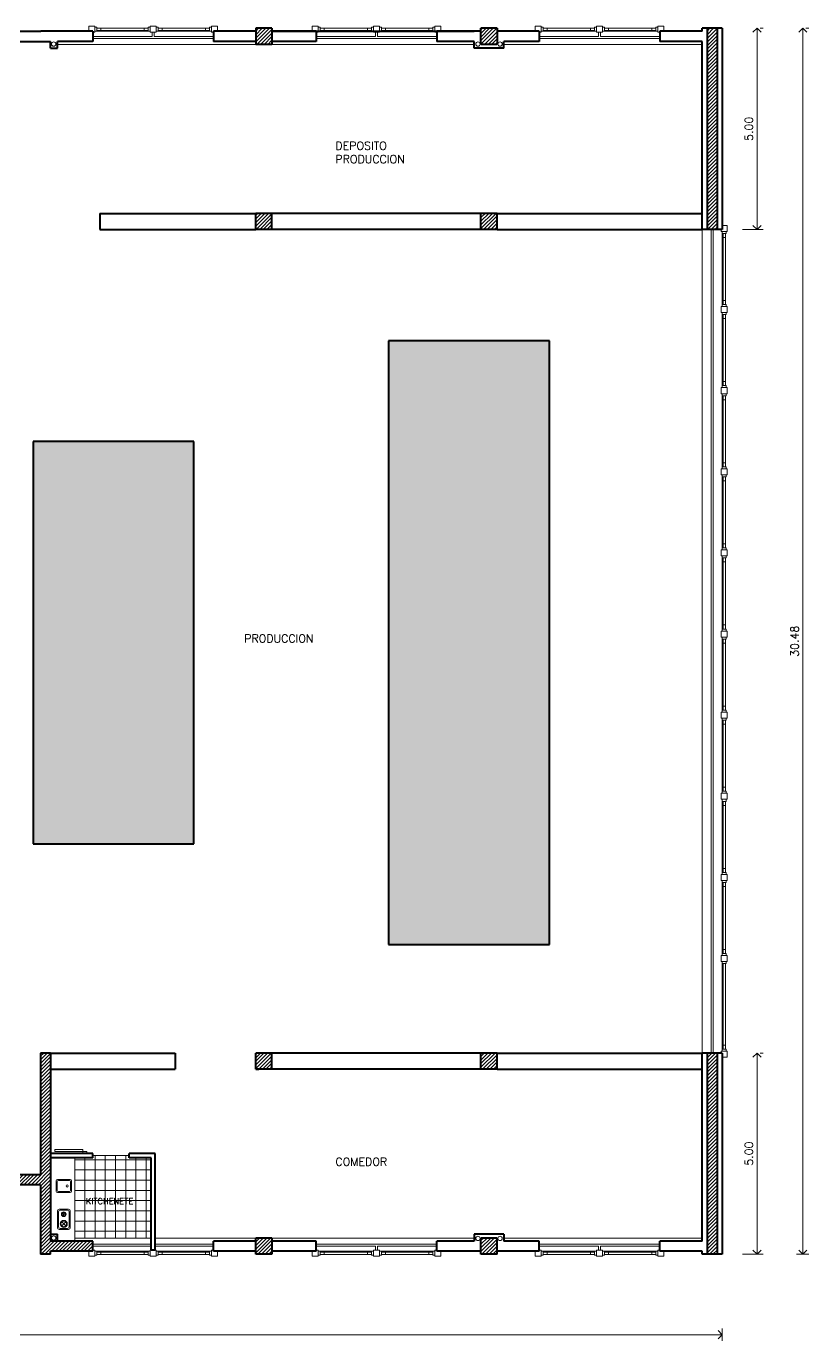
# Model space of a CAD drawing. Extents: x 1018 to 1366, y -109 to 186.
# Drawn here: x 1092.68 to 1112.13, y 152.94 to 185.62 of the extents above; entities that cross this region are included whole.
import ezdxf

# ---------------------------------------------------------------- set-up
doc = ezdxf.new("R2010")
doc.units = 0
doc.header["$LTSCALE"] = 0.5
doc.layers.get('0').update_dxf_attribs({"linetype": 'CONTINUOUS'})
doc.layers.get('Defpoints').update_dxf_attribs({"linetype": 'CONTINUOUS'})
for name, color, linetype, lineweight in [('Acotaciones', 9, 'CONTINUOUS', 9), ('Carpintería', 55, 'CONTINUOUS', 20), ('Detalles 01', 8, 'CONTINUOUS', 9), ('Equipamiento fijo', 31, 'CONTINUOUS', 13), ('Equipamiento movil', 33, 'CONTINUOUS', 9), ('Muros corte', 7, 'CONTINUOUS', 40), ('Punta 015', 64, 'CONTINUOUS', 13), ('Punta 02', 11, 'CONTINUOUS', 20), ('Tratamiento pisos', 251, 'CONTINUOUS', 9), ('Vidrios', 147, 'CONTINUOUS', 13)]:
    doc.layers.add(name, color=color, linetype=linetype, lineweight=lineweight)
doc.styles.add('Texto 1.5 mm', font='simplex.shx', dxfattribs={"height": 0.15})
doc.styles.add('Texto 2 mm', font='simplex.shx', dxfattribs={"height": 0.2})
doc.dimstyles.new('Segunda línea', dxfattribs={"dimscale": 0, "dimtxt": 0.2, "dimasz": 0.2, "dimexe": 0.15, "dimexo": 0.5, "dimgap": 0.1, "dimtad": 1, "dimzin": 4, "dimdsep": 46, "dimtxsty": 'Texto 2 mm', "dimblk": 'OPEN90', "dimcen": 2.5, "dimclrd": 256, "dimclre": 256, "dimclrt": 256, "dimadec": 0, "dimazin": 0, "dimtfac": 1, "dimtmove": 2, "dimatfit": 3, "dimldrblk": 'OPEN90', "dimfxl": 1, "dimtolj": 1, "dimtzin": 0, "dimlwd": -1, "dimlwe": -1, "dimarcsym": 0})
pattern_1 = [(45, (-16.86487, 42.88686), (-0.0449012806, 0.0449012806), [])]
pattern_2 = [(45, (-16.86487, 57.36186), (-0.0449012806, 0.0449012806), [])]

# ---------------------------------------------------------------- blocks, each defined once
blk = doc.blocks.new('_Open90')
at = {"color": 0, "linetype": 'ByBlock', "lineweight": -2}
for p, q in [((0, 0), (-1, 0)), ((-0.5, 0.5), (0, 0)), ((0, 0), (-0.5, -0.5))]:
    blk.add_line(p, q, dxfattribs=at)
blk = doc.blocks.new('*D274')
at = {"layer": 'Acotaciones', "transparency": 16777216}
for p, q in [((1073.981, 153.242), (1073.981, 152.942)), ((1074.181, 153.092), (1109.781, 153.092)), ((1109.981, 153.242), (1109.981, 152.942))]:
    blk.add_line(p, q, dxfattribs=at)
at = {"layer": 'Defpoints', "color": 0, "transparency": 16777216}
for p in [(1073.981, 153.742), (1109.981, 153.742), (1109.981, 153.092)]:
    blk.add_point(p, dxfattribs=at)
at = {"layer": 'Acotaciones', "transparency": 16777216, "xscale": 0.2, "yscale": 0.2, "zscale": 0.2, "rotation": 180}
blk.add_blockref('_Open90', (1073.981, 153.092), dxfattribs=at)
at = {"layer": 'Acotaciones', "transparency": 16777216, "xscale": 0.2, "yscale": 0.2, "zscale": 0.2}
blk.add_blockref('_Open90', (1109.981, 153.092), dxfattribs=at)
at = {"layer": 'Acotaciones', "transparency": 16777216, "insert": (1091.981, 153.292), "char_height": 0.2, "attachment_point": 5, "style": 'Texto 2 mm'}
blk.add_mtext('\\A1;36.00', dxfattribs=at)
blk = doc.blocks.new('*D275')
at = {"layer": 'Acotaciones', "transparency": 16777216}
for p, q in [((1111.981, 155.292), (1111.981, 185.367)), ((1112.059, 185.567), (1112.131, 185.567)), ((1111.831, 155.092), (1112.131, 155.092))]:
    blk.add_line(p, q, dxfattribs=at)
at = {"layer": 'Defpoints', "color": 0, "transparency": 16777216}
for p in [(1111.559, 185.567), (1111.981, 185.567), (1111.331, 155.092)]:
    blk.add_point(p, dxfattribs=at)
at = {"layer": 'Acotaciones', "transparency": 16777216, "xscale": 0.2, "yscale": 0.2, "zscale": 0.2}
for p, rotation in [((1111.981, 185.567), 90), ((1111.981, 155.092), 270)]:
    blk.add_blockref('_Open90', p, dxfattribs=dict(at, rotation=rotation))
at = {"layer": 'Acotaciones', "transparency": 16777216, "insert": (1111.781, 170.329), "char_height": 0.2, "attachment_point": 5, "rotation": 90, "style": 'Texto 2 mm'}
blk.add_mtext('\\A1;30.48', dxfattribs=at)
blk = doc.blocks.new('*D276')
at = {"layer": 'Acotaciones', "transparency": 16777216}
for p, q in [((1110.845, 180.767), (1110.845, 185.367)), ((1110.923, 185.567), (1110.995, 185.567)), ((1110.481, 180.567), (1110.995, 180.567))]:
    blk.add_line(p, q, dxfattribs=at)
at = {"layer": 'Defpoints', "color": 0, "transparency": 16777216}
for p in [(1110.423, 185.567), (1110.845, 185.567), (1109.981, 180.567)]:
    blk.add_point(p, dxfattribs=at)
at = {"layer": 'Acotaciones', "transparency": 16777216, "xscale": 0.2, "yscale": 0.2, "zscale": 0.2}
for p, rotation in [((1110.845, 185.567), 90), ((1110.845, 180.567), 270)]:
    blk.add_blockref('_Open90', p, dxfattribs=dict(at, rotation=rotation))
at = {"layer": 'Acotaciones', "transparency": 16777216, "insert": (1110.645, 183.067), "char_height": 0.2, "attachment_point": 5, "rotation": 90, "style": 'Texto 2 mm'}
blk.add_mtext('\\A1;5.00', dxfattribs=at)
blk = doc.blocks.new('*D277')
at = {"layer": 'Acotaciones', "transparency": 16777216}
for p, q in [((1110.845, 155.292), (1110.845, 159.892)), ((1110.923, 160.092), (1110.995, 160.092)), ((1110.481, 155.092), (1110.995, 155.092))]:
    blk.add_line(p, q, dxfattribs=at)
at = {"layer": 'Defpoints', "color": 0, "transparency": 16777216}
for p in [(1110.423, 160.092), (1110.845, 160.092), (1109.981, 155.092)]:
    blk.add_point(p, dxfattribs=at)
at = {"layer": 'Acotaciones', "transparency": 16777216, "xscale": 0.2, "yscale": 0.2, "zscale": 0.2}
for p, rotation in [((1110.845, 160.092), 90), ((1110.845, 155.092), 270)]:
    blk.add_blockref('_Open90', p, dxfattribs=dict(at, rotation=rotation))
at = {"layer": 'Acotaciones', "transparency": 16777216, "insert": (1110.645, 157.592), "char_height": 0.2, "attachment_point": 5, "rotation": 90, "style": 'Texto 2 mm'}
blk.add_mtext('\\A1;5.00', dxfattribs=at)

msp = doc.modelspace()

# ---------------------------------------------------------------- hatches: boundary and pattern name
at = {"layer": 'Detalles 01'}
h = msp.add_hatch(dxfattribs=at)
h.set_pattern_fill('ANSI31', color=256, scale=0.02, style=0)
h.set_pattern_definition(pattern_2)
h.paths.add_polyline_path([(1098.381, 185.167), (1098.781, 185.167), (1098.781, 185.567), (1098.381, 185.567)])
h = msp.add_hatch(dxfattribs=at)
h.set_pattern_fill('ANSI31', color=256, scale=0.02, style=0)
h.set_pattern_definition(pattern_2)
h.paths.add_polyline_path([(1104.381, 185.567), (1103.981, 185.567), (1103.981, 185.167), (1104.381, 185.167)])
h = msp.add_hatch(dxfattribs=at)
h.set_pattern_fill('ANSI31', color=256, scale=0.02, style=0)
h.set_pattern_definition(pattern_2)
h.paths.add_polyline_path([(1109.611, 180.567), (1109.851, 180.567), (1109.851, 185.567), (1109.611, 185.567)])
h = msp.add_hatch(dxfattribs=at)
h.set_pattern_fill('ANSI31', color=256, scale=0.02, style=0)
h.set_pattern_definition(pattern_2)
h.paths.add_polyline_path([(1098.781, 180.567), (1098.781, 180.967), (1098.381, 180.967), (1098.381, 180.567)])
h = msp.add_hatch(dxfattribs=at)
h.set_pattern_fill('ANSI31', color=256, scale=0.02, style=0)
h.set_pattern_definition(pattern_2)
h.paths.add_polyline_path([(1103.981, 180.567), (1104.381, 180.567), (1104.381, 180.967), (1103.981, 180.967)])
h = msp.add_hatch(dxfattribs=at)
h.set_pattern_fill('ANSI31,_O', color=256, scale=0.02)
h.set_pattern_definition(pattern_1)
h.paths.add_polyline_path([(1092.164, 157.067), (1092.164, 156.817), (1093.031, 156.817), (1093.031, 155.092), (1093.281, 155.092), (1093.281, 155.167), (1094.331, 155.167), (1094.331, 155.417), (1093.281, 155.417), (1093.281, 160.092), (1093.031, 160.092), (1093.031, 157.067)])
h = msp.add_hatch(dxfattribs=at)
h.set_pattern_fill('ANSI31', color=256, scale=0.02, style=0)
h.set_pattern_definition(pattern_1)
h.paths.add_polyline_path([(1098.381, 160.092), (1098.381, 159.692), (1098.781, 159.692), (1098.781, 160.092)])
h = msp.add_hatch(dxfattribs=at)
h.set_pattern_fill('ANSI31', color=256, scale=0.02, style=0)
h.set_pattern_definition(pattern_1)
h.paths.add_polyline_path([(1103.981, 160.092), (1103.981, 159.692), (1104.381, 159.692), (1104.381, 160.092)])
h = msp.add_hatch(dxfattribs=at)
h.set_pattern_fill('ANSI31', color=256, scale=0.02, style=0)
h.set_pattern_definition(pattern_1)
h.paths.add_polyline_path([(1109.851, 160.092), (1109.611, 160.092), (1109.611, 155.092), (1109.851, 155.092)])
h = msp.add_hatch(dxfattribs=at)
h.set_pattern_fill('ANSI31', color=256, scale=0.02, style=0)
h.set_pattern_definition(pattern_1)
h.paths.add_polyline_path([(1098.781, 155.092), (1098.781, 155.492), (1098.381, 155.492), (1098.381, 155.092)])
h = msp.add_hatch(dxfattribs=at)
h.set_pattern_fill('ANSI31', color=256, scale=0.02, style=0)
h.set_pattern_definition(pattern_1)
h.paths.add_polyline_path([(1103.981, 155.092), (1104.381, 155.092), (1104.381, 155.492), (1103.981, 155.492)])
at = {"layer": 'Tratamiento pisos'}
h = msp.add_hatch(dxfattribs=at)
h.set_pattern_fill('NET,_I', color=256, scale=0.08, angle=-90, style=2)
h.set_pattern_definition([(270, (-16.86487, 42.88686), (0.254, -4e-17), []), (0, (-16.86487, 42.88686), (6e-17, 0.254), [])])
h.paths.add_polyline_path([(1094.331, 157.542), (1094.331, 157.492), (1093.881, 157.492), (1093.881, 155.492), (1095.756, 155.492), (1095.781, 155.492), (1095.781, 157.492), (1095.231, 157.492), (1095.231, 157.542)])
at = {"layer": 'Vidrios'}
h = msp.add_hatch(color=252, dxfattribs=at)
h.dxf.hatch_style = 1
h.paths.add_polyline_path([(1101.684, 162.795), (1105.684, 162.795), (1105.684, 177.795), (1101.684, 177.795)])
h.paths.add_polyline_path([(1096.845, 175.295), (1092.845, 175.295), (1092.845, 165.295), (1096.845, 165.295)])

# ---------------------------------------------------------------- linework, layer by layer
at = {"layer": 'Carpintería'}
for p, q in [((1094.381, 185.617), (1094.231, 185.617)), ((1094.231, 185.617), (1094.231, 185.492)), ((1094.381, 185.617), (1094.381, 185.467)), ((1095.906, 185.617), (1095.756, 185.617)), ((1095.756, 185.617), (1095.756, 185.467)), ((1095.906, 185.617), (1095.906, 185.467)), ((1097.281, 185.617), (1097.281, 185.467)), ((1097.281, 185.617), (1097.431, 185.617)), ((1097.431, 185.617), (1097.431, 185.492)), ((1099.931, 185.617), (1099.781, 185.617)), ((1099.781, 185.617), (1099.781, 185.492)), ((1099.931, 185.617), (1099.931, 185.467)), ((1101.456, 185.617), (1101.306, 185.617)), ((1101.306, 185.617), (1101.306, 185.467)), ((1101.456, 185.617), (1101.456, 185.467)), ((1102.831, 185.617), (1102.831, 185.467)), ((1102.831, 185.617), (1102.981, 185.617)), ((1102.981, 185.617), (1102.981, 185.492)), ((1105.481, 185.617), (1105.331, 185.617)), ((1105.331, 185.617), (1105.331, 185.492)), ((1105.481, 185.617), (1105.481, 185.467)), ((1107.006, 185.617), (1106.856, 185.617)), ((1106.856, 185.617), (1106.856, 185.467)), ((1107.006, 185.617), (1107.006, 185.467)), ((1108.381, 185.617), (1108.381, 185.467)), ((1108.381, 185.617), (1108.531, 185.617)), ((1108.531, 185.617), (1108.531, 185.492)), ((1094.381, 185.467), (1094.331, 185.467)), ((1094.381, 185.592), (1094.431, 185.592)), ((1094.431, 185.492), (1094.381, 185.492)), ((1094.431, 185.592), (1094.431, 185.492)), ((1094.431, 185.572), (1095.706, 185.572)), ((1094.431, 185.512), (1095.706, 185.512)), ((1094.531, 185.572), (1094.531, 185.512)), ((1095.606, 185.572), (1095.606, 185.512)), ((1095.756, 185.592), (1095.706, 185.592)), ((1095.706, 185.492), (1095.706, 185.592)), ((1095.706, 185.492), (1095.756, 185.492)), ((1095.906, 185.467), (1095.756, 185.467)), ((1095.906, 185.592), (1095.956, 185.592)), ((1095.956, 185.492), (1095.906, 185.492)), ((1095.956, 185.592), (1095.956, 185.492)), ((1095.956, 185.572), (1097.231, 185.572)), ((1095.956, 185.512), (1097.231, 185.512)), ((1096.056, 185.572), (1096.056, 185.512)), ((1097.131, 185.572), (1097.131, 185.512)), ((1097.231, 185.592), (1097.231, 185.492)), ((1097.281, 185.592), (1097.231, 185.592)), ((1097.231, 185.492), (1097.281, 185.492)), ((1097.281, 185.467), (1097.331, 185.467)), ((1099.931, 185.467), (1099.881, 185.467)), ((1099.931, 185.592), (1099.981, 185.592)), ((1099.981, 185.492), (1099.931, 185.492)), ((1099.981, 185.592), (1099.981, 185.492)), ((1099.981, 185.572), (1101.256, 185.572)), ((1099.981, 185.512), (1101.256, 185.512)), ((1100.081, 185.572), (1100.081, 185.512)), ((1101.156, 185.572), (1101.156, 185.512)), ((1101.306, 185.592), (1101.256, 185.592)), ((1101.256, 185.492), (1101.256, 185.592)), ((1101.256, 185.492), (1101.306, 185.492)), ((1101.456, 185.467), (1101.306, 185.467)), ((1101.456, 185.592), (1101.506, 185.592)), ((1101.506, 185.492), (1101.456, 185.492)), ((1101.506, 185.592), (1101.506, 185.492)), ((1101.506, 185.572), (1102.781, 185.572)), ((1101.506, 185.512), (1102.781, 185.512)), ((1101.606, 185.572), (1101.606, 185.512)), ((1102.681, 185.572), (1102.681, 185.512)), ((1102.781, 185.592), (1102.781, 185.492)), ((1102.831, 185.592), (1102.781, 185.592)), ((1102.781, 185.492), (1102.831, 185.492)), ((1102.831, 185.467), (1102.881, 185.467)), ((1105.481, 185.467), (1105.431, 185.467)), ((1105.481, 185.592), (1105.531, 185.592)), ((1105.531, 185.492), (1105.481, 185.492)), ((1105.531, 185.592), (1105.531, 185.492)), ((1105.531, 185.572), (1106.806, 185.572)), ((1105.531, 185.512), (1106.806, 185.512)), ((1105.631, 185.572), (1105.631, 185.512)), ((1106.706, 185.572), (1106.706, 185.512)), ((1106.856, 185.592), (1106.806, 185.592)), ((1106.806, 185.492), (1106.806, 185.592)), ((1106.806, 185.492), (1106.856, 185.492)), ((1107.006, 185.467), (1106.856, 185.467)), ((1107.006, 185.592), (1107.056, 185.592)), ((1107.056, 185.492), (1107.006, 185.492)), ((1107.056, 185.592), (1107.056, 185.492)), ((1107.056, 185.572), (1108.331, 185.572)), ((1107.056, 185.512), (1108.331, 185.512)), ((1107.156, 185.572), (1107.156, 185.512)), ((1108.231, 185.572), (1108.231, 185.512)), ((1108.331, 185.592), (1108.331, 185.492)), ((1108.381, 185.592), (1108.331, 185.592)), ((1108.331, 185.492), (1108.381, 185.492)), ((1108.381, 185.467), (1108.431, 185.467)), ((1109.956, 180.567), (1109.956, 180.517)), ((1110.106, 180.517), (1109.956, 180.517)), ((1110.106, 180.667), (1109.981, 180.667)), ((1109.981, 180.517), (1109.981, 180.467)), ((1110.081, 180.467), (1109.981, 180.467)), ((1110.001, 178.7), (1110.001, 180.467)), ((1110.061, 180.367), (1110.001, 180.367)), ((1110.061, 178.7), (1110.061, 180.467)), ((1110.081, 180.517), (1110.081, 180.467)), ((1110.106, 180.667), (1110.106, 180.517)), ((1110.001, 178.8), (1110.061, 178.8)), ((1109.956, 178.65), (1109.956, 178.5)), ((1109.956, 178.65), (1110.106, 178.65)), ((1109.956, 178.5), (1110.106, 178.5)), ((1109.981, 178.65), (1109.981, 178.7)), ((1109.981, 178.7), (1110.081, 178.7)), ((1109.981, 178.5), (1109.981, 178.45)), ((1110.081, 178.45), (1109.981, 178.45)), ((1110.001, 176.684), (1110.001, 178.45)), ((1110.061, 176.684), (1110.061, 178.45)), ((1110.081, 178.7), (1110.081, 178.65)), ((1110.081, 178.5), (1110.081, 178.45)), ((1110.106, 178.65), (1110.106, 178.5)), ((1110.061, 178.35), (1110.001, 178.35)), ((1110.001, 176.784), (1110.061, 176.784)), ((1109.956, 176.634), (1109.956, 176.484)), ((1109.956, 176.634), (1110.106, 176.634)), ((1109.956, 176.484), (1110.106, 176.484)), ((1109.981, 176.634), (1109.981, 176.684)), ((1109.981, 176.684), (1110.081, 176.684)), ((1109.981, 176.484), (1109.981, 176.434)), ((1110.081, 176.684), (1110.081, 176.634)), ((1110.081, 176.484), (1110.081, 176.434)), ((1110.106, 176.634), (1110.106, 176.484)), ((1110.081, 176.434), (1109.981, 176.434)), ((1110.001, 174.667), (1110.001, 176.434)), ((1110.061, 176.334), (1110.001, 176.334)), ((1110.061, 174.667), (1110.061, 176.434)), ((1109.956, 174.617), (1109.956, 174.467)), ((1109.956, 174.617), (1110.106, 174.617)), ((1109.981, 174.617), (1109.981, 174.667)), ((1109.981, 174.667), (1110.081, 174.667)), ((1110.001, 174.767), (1110.061, 174.767)), ((1110.081, 174.667), (1110.081, 174.617)), ((1110.106, 174.617), (1110.106, 174.467)), ((1109.956, 174.467), (1110.106, 174.467)), ((1109.981, 174.467), (1109.981, 174.417)), ((1110.081, 174.417), (1109.981, 174.417)), ((1110.001, 172.65), (1110.001, 174.417)), ((1110.061, 174.317), (1110.001, 174.317)), ((1110.061, 172.65), (1110.061, 174.417)), ((1110.081, 174.467), (1110.081, 174.417)), ((1109.956, 172.6), (1109.956, 172.45)), ((1109.956, 172.6), (1110.106, 172.6)), ((1109.981, 172.6), (1109.981, 172.65)), ((1109.981, 172.65), (1110.081, 172.65)), ((1110.001, 172.75), (1110.061, 172.75)), ((1110.081, 172.65), (1110.081, 172.6)), ((1110.106, 172.6), (1110.106, 172.45)), ((1109.956, 172.45), (1110.106, 172.45)), ((1109.981, 172.45), (1109.981, 172.4)), ((1110.081, 172.4), (1109.981, 172.4)), ((1110.001, 170.634), (1110.001, 172.4)), ((1110.061, 172.3), (1110.001, 172.3)), ((1110.061, 170.634), (1110.061, 172.4)), ((1110.081, 172.45), (1110.081, 172.4)), ((1109.956, 170.584), (1109.956, 170.434)), ((1109.956, 170.584), (1110.106, 170.584)), ((1109.981, 170.584), (1109.981, 170.634)), ((1109.981, 170.634), (1110.081, 170.634)), ((1110.001, 170.734), (1110.061, 170.734)), ((1110.081, 170.634), (1110.081, 170.584)), ((1110.106, 170.584), (1110.106, 170.434)), ((1109.956, 170.434), (1110.106, 170.434)), ((1109.981, 170.434), (1109.981, 170.384)), ((1110.081, 170.384), (1109.981, 170.384)), ((1110.001, 168.617), (1110.001, 170.384)), ((1110.061, 170.284), (1110.001, 170.284)), ((1110.061, 168.617), (1110.061, 170.384)), ((1110.081, 170.434), (1110.081, 170.384)), ((1109.981, 168.567), (1109.981, 168.617)), ((1109.981, 168.617), (1110.081, 168.617)), ((1110.001, 168.717), (1110.061, 168.717)), ((1110.081, 168.617), (1110.081, 168.567)), ((1109.956, 168.567), (1109.956, 168.417)), ((1109.956, 168.567), (1110.106, 168.567)), ((1109.956, 168.417), (1110.106, 168.417)), ((1109.981, 168.417), (1109.981, 168.367)), ((1110.081, 168.367), (1109.981, 168.367)), ((1110.001, 166.6), (1110.001, 168.367)), ((1110.061, 166.6), (1110.061, 168.367)), ((1110.081, 168.417), (1110.081, 168.367)), ((1110.106, 168.567), (1110.106, 168.417)), ((1110.061, 168.267), (1110.001, 168.267)), ((1110.001, 166.7), (1110.061, 166.7)), ((1109.956, 166.55), (1109.956, 166.4)), ((1109.956, 166.55), (1110.106, 166.55)), ((1109.956, 166.4), (1110.106, 166.4)), ((1109.981, 166.55), (1109.981, 166.6)), ((1109.981, 166.6), (1110.081, 166.6)), ((1109.981, 166.4), (1109.981, 166.35)), ((1110.081, 166.35), (1109.981, 166.35)), ((1110.001, 164.584), (1110.001, 166.35)), ((1110.061, 164.584), (1110.061, 166.35)), ((1110.081, 166.6), (1110.081, 166.55)), ((1110.081, 166.4), (1110.081, 166.35)), ((1110.106, 166.55), (1110.106, 166.4)), ((1110.061, 166.25), (1110.001, 166.25)), ((1110.001, 164.684), (1110.061, 164.684)), ((1109.956, 164.534), (1109.956, 164.384)), ((1109.956, 164.534), (1110.106, 164.534)), ((1109.956, 164.384), (1110.106, 164.384)), ((1109.981, 164.534), (1109.981, 164.584)), ((1109.981, 164.584), (1110.081, 164.584)), ((1109.981, 164.384), (1109.981, 164.334)), ((1110.081, 164.584), (1110.081, 164.534)), ((1110.081, 164.384), (1110.081, 164.334)), ((1110.106, 164.534), (1110.106, 164.384)), ((1110.081, 164.334), (1109.981, 164.334)), ((1110.001, 162.567), (1110.001, 164.334)), ((1110.061, 164.234), (1110.001, 164.234)), ((1110.061, 162.567), (1110.061, 164.334)), ((1109.956, 162.517), (1109.956, 162.367)), ((1109.956, 162.517), (1110.106, 162.517)), ((1109.981, 162.517), (1109.981, 162.567)), ((1109.981, 162.567), (1110.081, 162.567)), ((1110.001, 162.667), (1110.061, 162.667)), ((1110.081, 162.567), (1110.081, 162.517)), ((1110.106, 162.517), (1110.106, 162.367)), ((1109.956, 162.367), (1110.106, 162.367)), ((1109.981, 162.367), (1109.981, 162.317)), ((1110.081, 162.317), (1109.981, 162.317)), ((1110.001, 160.192), (1110.001, 162.317)), ((1110.061, 160.192), (1110.061, 162.317)), ((1110.081, 162.367), (1110.081, 162.317)), ((1110.106, 160.142), (1109.956, 160.142)), ((1109.956, 160.142), (1109.956, 160.092)), ((1109.981, 160.142), (1109.981, 160.192)), ((1109.981, 160.192), (1110.081, 160.192)), ((1110.001, 160.292), (1110.061, 160.292)), ((1110.081, 160.192), (1110.081, 160.142)), ((1110.106, 160.142), (1110.106, 159.992)), ((1110.106, 159.992), (1109.981, 159.992)), ((1093.381, 157.642), (1093.381, 157.692)), ((1093.381, 157.692), (1094.081, 157.692)), ((1094.081, 157.642), (1093.381, 157.642)), ((1094.081, 157.692), (1094.081, 157.642)), ((1094.181, 157.642), (1094.081, 157.642)), ((1094.081, 157.642), (1094.081, 157.592)), ((1094.181, 157.642), (1094.181, 157.592)), ((1094.231, 155.042), (1094.231, 155.167)), ((1094.381, 155.042), (1094.231, 155.042)), ((1094.381, 155.192), (1094.331, 155.192)), ((1094.381, 155.042), (1094.381, 155.192)), ((1094.431, 155.167), (1094.381, 155.167)), ((1094.381, 155.067), (1094.431, 155.067)), ((1094.431, 155.067), (1094.431, 155.167)), ((1094.431, 155.147), (1095.706, 155.147)), ((1094.431, 155.087), (1095.706, 155.087)), ((1094.531, 155.087), (1094.531, 155.147)), ((1095.606, 155.087), (1095.606, 155.147)), ((1095.706, 155.167), (1095.706, 155.067)), ((1095.706, 155.167), (1095.756, 155.167)), ((1095.756, 155.067), (1095.706, 155.067)), ((1095.756, 155.042), (1095.756, 155.192)), ((1095.756, 155.192), (1095.781, 155.192)), ((1095.906, 155.042), (1095.756, 155.042)), ((1095.906, 155.192), (1095.881, 155.192)), ((1095.906, 155.042), (1095.906, 155.192)), ((1095.956, 155.167), (1095.906, 155.167)), ((1095.906, 155.067), (1095.956, 155.067)), ((1095.956, 155.067), (1095.956, 155.167)), ((1095.956, 155.147), (1097.231, 155.147)), ((1095.956, 155.087), (1097.231, 155.087)), ((1096.056, 155.087), (1096.056, 155.147)), ((1097.131, 155.087), (1097.131, 155.147)), ((1097.231, 155.067), (1097.231, 155.167)), ((1097.231, 155.167), (1097.281, 155.167)), ((1097.281, 155.067), (1097.231, 155.067)), ((1097.281, 155.042), (1097.281, 155.192)), ((1097.281, 155.192), (1097.331, 155.192)), ((1097.281, 155.042), (1097.431, 155.042)), ((1097.431, 155.042), (1097.431, 155.167)), ((1099.781, 155.042), (1099.781, 155.167)), ((1099.931, 155.042), (1099.781, 155.042)), ((1099.931, 155.192), (1099.881, 155.192)), ((1099.931, 155.042), (1099.931, 155.192)), ((1099.981, 155.167), (1099.931, 155.167)), ((1099.931, 155.067), (1099.981, 155.067)), ((1099.981, 155.067), (1099.981, 155.167)), ((1099.981, 155.147), (1101.256, 155.147)), ((1099.981, 155.087), (1101.256, 155.087)), ((1100.081, 155.087), (1100.081, 155.147)), ((1101.156, 155.087), (1101.156, 155.147)), ((1101.256, 155.167), (1101.256, 155.067)), ((1101.256, 155.167), (1101.306, 155.167)), ((1101.306, 155.067), (1101.256, 155.067)), ((1101.456, 155.192), (1101.306, 155.192)), ((1101.306, 155.042), (1101.306, 155.192)), ((1101.456, 155.042), (1101.306, 155.042)), ((1101.456, 155.042), (1101.456, 155.192)), ((1101.506, 155.167), (1101.456, 155.167)), ((1101.456, 155.067), (1101.506, 155.067)), ((1101.506, 155.067), (1101.506, 155.167)), ((1101.506, 155.147), (1102.781, 155.147)), ((1101.506, 155.087), (1102.781, 155.087)), ((1101.606, 155.087), (1101.606, 155.147)), ((1102.681, 155.087), (1102.681, 155.147)), ((1102.781, 155.067), (1102.781, 155.167)), ((1102.781, 155.167), (1102.831, 155.167)), ((1102.831, 155.067), (1102.781, 155.067)), ((1102.831, 155.042), (1102.831, 155.192)), ((1102.831, 155.192), (1102.881, 155.192)), ((1102.831, 155.042), (1102.981, 155.042)), ((1102.981, 155.042), (1102.981, 155.167)), ((1105.331, 155.042), (1105.331, 155.167)), ((1105.481, 155.042), (1105.331, 155.042)), ((1105.481, 155.192), (1105.431, 155.192)), ((1105.481, 155.042), (1105.481, 155.192)), ((1105.531, 155.167), (1105.481, 155.167)), ((1105.481, 155.067), (1105.531, 155.067)), ((1105.531, 155.067), (1105.531, 155.167)), ((1105.531, 155.147), (1106.806, 155.147)), ((1105.531, 155.087), (1106.806, 155.087)), ((1105.631, 155.087), (1105.631, 155.147)), ((1106.706, 155.087), (1106.706, 155.147)), ((1106.806, 155.167), (1106.806, 155.067)), ((1106.806, 155.167), (1106.856, 155.167)), ((1106.856, 155.067), (1106.806, 155.067)), ((1107.006, 155.192), (1106.856, 155.192)), ((1106.856, 155.042), (1106.856, 155.192)), ((1107.006, 155.042), (1106.856, 155.042)), ((1107.006, 155.042), (1107.006, 155.192)), ((1107.056, 155.167), (1107.006, 155.167)), ((1107.006, 155.067), (1107.056, 155.067)), ((1107.056, 155.067), (1107.056, 155.167)), ((1107.056, 155.147), (1108.331, 155.147)), ((1107.056, 155.087), (1108.331, 155.087)), ((1107.156, 155.087), (1107.156, 155.147)), ((1108.231, 155.087), (1108.231, 155.147)), ((1108.331, 155.067), (1108.331, 155.167)), ((1108.331, 155.167), (1108.381, 155.167)), ((1108.381, 155.067), (1108.331, 155.067)), ((1108.381, 155.042), (1108.381, 155.192)), ((1108.381, 155.192), (1108.431, 155.192)), ((1108.381, 155.042), (1108.531, 155.042)), ((1108.531, 155.042), (1108.531, 155.167))]:
    msp.add_line(p, q, dxfattribs=at)
at = {"layer": 'Detalles 01'}
for p, q in [((1095.806, 185.367), (1094.331, 185.367)), ((1097.331, 185.317), (1094.331, 185.317)), ((1095.706, 185.492), (1094.431, 185.492)), ((1095.806, 185.467), (1095.806, 185.367)), ((1095.856, 185.467), (1095.856, 185.367)), ((1097.331, 185.367), (1095.856, 185.367)), ((1097.231, 185.492), (1095.956, 185.492)), ((1101.356, 185.367), (1099.881, 185.367)), ((1102.881, 185.317), (1099.881, 185.317)), ((1101.256, 185.492), (1099.981, 185.492)), ((1101.356, 185.467), (1101.356, 185.367)), ((1101.406, 185.467), (1101.406, 185.367)), ((1102.881, 185.367), (1101.406, 185.367)), ((1102.781, 185.492), (1101.506, 185.492)), ((1106.906, 185.367), (1105.431, 185.367)), ((1108.431, 185.317), (1105.431, 185.317)), ((1106.806, 185.492), (1105.531, 185.492)), ((1106.906, 185.467), (1106.906, 185.367)), ((1106.956, 185.467), (1106.956, 185.367)), ((1108.431, 185.367), (1106.956, 185.367)), ((1108.331, 185.492), (1107.056, 185.492)), ((1109.706, 180.567), (1109.706, 160.092)), ((1109.756, 180.567), (1109.756, 160.092)), ((1109.981, 180.467), (1109.981, 178.7)), ((1109.981, 178.45), (1109.981, 176.684)), ((1109.981, 176.434), (1109.981, 174.667)), ((1109.981, 174.417), (1109.981, 172.65)), ((1109.981, 172.4), (1109.981, 170.634)), ((1109.981, 170.384), (1109.981, 168.617)), ((1109.981, 168.367), (1109.981, 166.6)), ((1109.981, 166.35), (1109.981, 164.584)), ((1109.981, 164.334), (1109.981, 162.567)), ((1109.981, 162.317), (1109.981, 160.192)), ((1095.781, 155.342), (1094.331, 155.342)), ((1095.781, 155.292), (1094.331, 155.292)), ((1097.331, 155.342), (1095.881, 155.342)), ((1097.331, 155.292), (1095.881, 155.292)), ((1102.881, 155.342), (1099.881, 155.342)), ((1101.356, 155.292), (1099.881, 155.292)), ((1101.356, 155.192), (1101.356, 155.292)), ((1102.881, 155.292), (1101.406, 155.292)), ((1101.406, 155.192), (1101.406, 155.292)), ((1108.431, 155.342), (1105.431, 155.342)), ((1106.906, 155.292), (1105.431, 155.292)), ((1106.906, 155.192), (1106.906, 155.292)), ((1108.431, 155.292), (1106.956, 155.292)), ((1106.956, 155.192), (1106.956, 155.292)), ((1095.706, 155.167), (1094.431, 155.167)), ((1097.231, 155.167), (1095.956, 155.167)), ((1101.256, 155.167), (1099.981, 155.167)), ((1102.781, 155.167), (1101.506, 155.167)), ((1106.806, 155.167), (1105.531, 155.167)), ((1108.331, 155.167), (1107.056, 155.167))]:
    msp.add_line(p, q, dxfattribs=at)
for centre in [(1093.356, 185.175), (1103.905, 185.175), (1104.456, 185.175), (1093.356, 155.494), (1103.905, 155.484), (1104.456, 155.484)]:
    msp.add_circle(centre, 0.055, dxfattribs=at)
at = {"layer": 'Equipamiento fijo'}
msp.add_line((1093.881, 155.417), (1093.881, 157.492), dxfattribs=at)
at = {"layer": 'Equipamiento movil'}
for p, q in [((1093.421, 156.918), (1093.421, 156.653)), ((1093.443, 156.679), (1093.443, 156.897)), ((1093.77, 156.948), (1093.451, 156.948)), ((1093.473, 156.927), (1093.748, 156.927)), ((1093.778, 156.897), (1093.778, 156.679)), ((1093.8, 156.653), (1093.8, 156.918)), ((1093.451, 156.623), (1093.77, 156.623)), ((1093.748, 156.649), (1093.473, 156.649)), ((1093.726, 156.212), (1093.492, 156.212)), ((1093.701, 156.187), (1093.517, 156.187)), ((1093.45, 156.17), (1093.45, 155.752)), ((1093.475, 156.145), (1093.475, 155.777)), ((1093.658, 155.796), (1093.558, 155.896)), ((1093.558, 155.796), (1093.658, 155.895)), ((1093.647, 156.081), (1093.566, 156.092)), ((1093.612, 156.127), (1093.601, 156.046)), ((1093.742, 155.961), (1093.742, 156.145)), ((1093.742, 155.777), (1093.742, 155.961)), ((1093.768, 155.961), (1093.768, 156.17)), ((1093.768, 155.752), (1093.768, 155.961)), ((1093.492, 155.71), (1093.726, 155.71)), ((1093.517, 155.735), (1093.701, 155.735))]:
    msp.add_line(p, q, dxfattribs=at)
for centre, radius in [((1093.689, 156.788), 0.0252), ((1093.608, 155.846), 0.0871), ((1093.608, 155.846), 0.0703), ((1093.606, 156.086), 0.0577), ((1093.606, 156.086), 0.041)]:
    msp.add_circle(centre, radius, dxfattribs=at)
for centre, radius, start, end in [((1093.451, 156.918), 0.03, 90, 180), ((1093.473, 156.897), 0.03, 90, 180), ((1093.748, 156.897), 0.03, 0, 90), ((1093.77, 156.918), 0.03, 0, 90), ((1093.451, 156.653), 0.03, 180, 270), ((1093.473, 156.679), 0.03, 180, 270), ((1093.748, 156.679), 0.03, 270, 360), ((1093.77, 156.653), 0.03, 270, 360), ((1093.492, 156.17), 0.0418, 90, 180), ((1093.517, 156.145), 0.0418, 90, 180), ((1093.701, 156.145), 0.0418, 0, 90), ((1093.726, 156.17), 0.0418, 0, 90), ((1093.492, 155.752), 0.0418, 180, 270), ((1093.517, 155.777), 0.0418, 180, 270), ((1093.701, 155.777), 0.0418, 270, 0), ((1093.726, 155.752), 0.0418, 270, 0)]:
    msp.add_arc(centre, radius, start, end, dxfattribs=at)
at = {"layer": 'Muros corte'}
for p, q in [((1090.881, 185.492), (1093.041, 185.492)), ((1094.331, 185.492), (1093.041, 185.492)), ((1094.331, 185.492), (1094.331, 185.242)), ((1098.381, 185.492), (1097.331, 185.492)), ((1097.331, 185.492), (1097.331, 185.242)), ((1098.781, 185.567), (1098.381, 185.567)), ((1098.381, 185.567), (1098.381, 185.167)), ((1098.781, 185.567), (1098.781, 185.167)), ((1098.781, 185.492), (1103.811, 185.492)), ((1099.881, 185.492), (1098.781, 185.492)), ((1099.881, 185.492), (1099.881, 185.242)), ((1103.981, 185.492), (1102.881, 185.492)), ((1102.881, 185.492), (1102.881, 185.242)), ((1104.381, 185.567), (1103.981, 185.567)), ((1103.981, 185.167), (1103.981, 185.567)), ((1104.381, 185.567), (1104.381, 185.167)), ((1105.431, 185.492), (1104.381, 185.492)), ((1105.431, 185.492), (1105.431, 185.242)), ((1109.481, 185.492), (1108.431, 185.492)), ((1108.431, 185.492), (1108.431, 185.242)), ((1109.981, 185.567), (1109.481, 185.567)), ((1109.481, 185.492), (1109.481, 185.567)), ((1109.611, 180.567), (1109.611, 185.567)), ((1109.851, 185.567), (1109.851, 180.567)), ((1109.981, 185.567), (1109.981, 180.567)), ((1087.281, 185.242), (1093.281, 185.242)), ((1091.491, 185.242), (1093.041, 185.242)), ((1093.281, 185.072), (1093.281, 185.242)), ((1093.281, 185.072), (1093.451, 185.072)), ((1094.331, 185.242), (1093.451, 185.242)), ((1093.451, 185.072), (1093.451, 185.242)), ((1098.381, 185.242), (1097.331, 185.242)), ((1098.781, 185.167), (1098.381, 185.167)), ((1099.881, 185.242), (1098.781, 185.242)), ((1103.811, 185.242), (1102.881, 185.242)), ((1103.811, 185.072), (1103.811, 185.242)), ((1104.551, 185.072), (1103.811, 185.072)), ((1104.381, 185.167), (1103.981, 185.167)), ((1105.431, 185.242), (1104.551, 185.242)), ((1104.551, 185.072), (1104.551, 185.242)), ((1109.481, 185.242), (1108.431, 185.242)), ((1109.481, 180.567), (1109.481, 185.242)), ((1094.506, 180.967), (1098.381, 180.967)), ((1094.506, 180.967), (1094.506, 180.567)), ((1098.781, 180.967), (1098.381, 180.967)), ((1098.381, 180.567), (1098.381, 180.967)), ((1098.781, 180.567), (1098.781, 180.967)), ((1103.981, 180.967), (1098.781, 180.967)), ((1104.381, 180.967), (1103.981, 180.967)), ((1103.981, 180.567), (1103.981, 180.967)), ((1104.381, 180.567), (1104.381, 180.967)), ((1104.381, 180.967), (1109.481, 180.967)), ((1094.506, 180.567), (1098.381, 180.567)), ((1098.781, 180.567), (1098.381, 180.567)), ((1103.981, 180.567), (1098.781, 180.567)), ((1104.381, 180.567), (1103.981, 180.567)), ((1104.381, 180.567), (1109.481, 180.567)), ((1109.981, 180.567), (1109.481, 180.567)), ((1109.806, 180.567), (1109.656, 180.567)), ((1101.684, 177.795), (1101.684, 162.795)), ((1105.684, 177.795), (1101.684, 177.795)), ((1105.684, 162.795), (1105.684, 177.795)), ((1092.845, 175.295), (1092.845, 165.295)), ((1096.845, 175.295), (1092.845, 175.295)), ((1096.845, 165.295), (1096.845, 175.295)), ((1092.845, 165.295), (1096.845, 165.295)), ((1101.684, 162.795), (1105.684, 162.795)), ((1093.281, 160.092), (1093.031, 160.092)), ((1093.031, 160.092), (1093.031, 157.067)), ((1093.281, 160.092), (1096.381, 160.092)), ((1093.281, 160.092), (1093.281, 155.417)), ((1096.381, 160.092), (1096.381, 159.692)), ((1098.781, 160.092), (1098.381, 160.092)), ((1098.381, 159.692), (1098.381, 160.092)), ((1098.381, 160.092), (1098.406, 160.092)), ((1098.781, 159.692), (1098.781, 160.092)), ((1103.981, 160.092), (1098.781, 160.092)), ((1104.381, 160.092), (1103.981, 160.092)), ((1103.981, 159.692), (1103.981, 160.092)), ((1104.381, 159.692), (1104.381, 160.092)), ((1104.381, 160.092), (1109.481, 160.092)), ((1109.981, 160.092), (1109.481, 160.092)), ((1109.481, 155.417), (1109.481, 160.092)), ((1109.611, 155.092), (1109.611, 160.092)), ((1109.851, 160.092), (1109.851, 155.092)), ((1109.981, 160.092), (1109.981, 155.092)), ((1093.281, 159.692), (1096.381, 159.692)), ((1098.781, 159.692), (1098.381, 159.692)), ((1098.381, 159.692), (1098.455, 159.692)), ((1103.981, 159.692), (1098.781, 159.692)), ((1104.381, 159.692), (1103.981, 159.692)), ((1104.381, 159.692), (1109.481, 159.692)), ((1094.331, 157.592), (1093.281, 157.592)), ((1094.331, 157.492), (1094.331, 157.592)), ((1095.881, 157.592), (1095.231, 157.592)), ((1095.231, 157.492), (1095.231, 157.592)), ((1095.881, 155.192), (1095.881, 157.592)), ((1094.331, 157.492), (1093.281, 157.492)), ((1095.781, 157.492), (1095.231, 157.492)), ((1095.781, 155.192), (1095.781, 157.492)), ((1093.031, 157.067), (1092.164, 157.067)), ((1093.031, 156.817), (1092.164, 156.817)), ((1093.031, 156.817), (1093.031, 155.092)), ((1093.281, 155.587), (1093.451, 155.587)), ((1093.451, 155.417), (1093.451, 155.587)), ((1104.551, 155.587), (1103.811, 155.587)), ((1103.811, 155.587), (1103.811, 155.417)), ((1104.551, 155.587), (1104.551, 155.417)), ((1094.331, 155.417), (1093.281, 155.417)), ((1094.331, 155.167), (1094.331, 155.417)), ((1098.381, 155.417), (1097.331, 155.417)), ((1097.331, 155.167), (1097.331, 155.417)), ((1098.781, 155.492), (1098.381, 155.492)), ((1098.381, 155.092), (1098.381, 155.492)), ((1098.781, 155.492), (1098.781, 155.092)), ((1099.881, 155.417), (1098.781, 155.417)), ((1099.881, 155.167), (1099.881, 155.417)), ((1103.811, 155.417), (1102.881, 155.417)), ((1102.881, 155.167), (1102.881, 155.417)), ((1104.381, 155.492), (1103.981, 155.492)), ((1103.981, 155.092), (1103.981, 155.492)), ((1104.381, 155.092), (1104.381, 155.492)), ((1105.431, 155.417), (1104.551, 155.417)), ((1105.431, 155.167), (1105.431, 155.417)), ((1109.481, 155.417), (1108.431, 155.417)), ((1108.431, 155.167), (1108.431, 155.417)), ((1093.281, 155.092), (1093.031, 155.092)), ((1093.281, 155.092), (1093.281, 155.167)), ((1094.331, 155.167), (1093.281, 155.167)), ((1095.881, 155.192), (1095.781, 155.192)), ((1098.381, 155.167), (1097.331, 155.167)), ((1098.781, 155.092), (1098.381, 155.092)), ((1099.881, 155.167), (1098.781, 155.167)), ((1103.981, 155.167), (1102.881, 155.167)), ((1104.381, 155.092), (1103.981, 155.092)), ((1105.431, 155.167), (1104.381, 155.167)), ((1109.481, 155.167), (1108.431, 155.167)), ((1109.481, 155.092), (1109.481, 155.167)), ((1109.981, 155.092), (1109.481, 155.092)), ((1109.806, 155.092), (1109.656, 155.092))]:
    msp.add_line(p, q, dxfattribs=at)
at = {"layer": 'Tratamiento pisos'}
for p, q in [((1098.381, 185.167), (1093.451, 185.167)), ((1098.781, 185.167), (1103.811, 185.167)), ((1104.551, 185.167), (1109.481, 185.167)), ((1109.481, 180.567), (1109.481, 160.092)), ((1094.331, 157.542), (1095.231, 157.542)), ((1095.781, 155.492), (1093.881, 155.492)), ((1095.756, 155.492), (1093.881, 155.492)), ((1098.381, 155.492), (1095.881, 155.492)), ((1098.781, 155.492), (1103.811, 155.492)), ((1104.551, 155.492), (1109.481, 155.492))]:
    msp.add_line(p, q, dxfattribs=at)

# ---------------------------------------------------------------- texts
at = {"layer": 'Punta 015', "insert": (1094.158, 156.334), "char_height": 0.15, "width": 1.38855, "attachment_point": 7, "style": 'Texto 1.5 mm'}
msp.add_mtext('KITCHENETE', dxfattribs=at)
at = {"layer": 'Punta 02', "char_height": 0.2, "width": 1.29857, "attachment_point": 7, "style": 'Texto 2 mm'}
for s, insert in [('DEPOSITO PRODUCCION', (1100.363, 182.214)), ('\\P PRODUCCION', (1098.095, 170.298)), ('COMEDOR', (1100.363, 157.29))]:
    msp.add_mtext(s, dxfattribs=dict(at, insert=insert))

# ---------------------------------------------------------------- dimensions: what is measured, and where the dimension line sits
at = {"layer": 'Acotaciones'}
for base, p1, p2, picture, middle in [((1110.845, 185.567), (1109.981, 180.567), (1110.423, 185.567), '*D276', (1110.645, 183.067)), ((1111.980763442, 185.566975395), (1111.330763442, 155.091975395), (1111.55882583, 185.566975395), '*D275', (1111.780763442, 170.329475395)), ((1110.845, 160.092), (1109.981, 155.092), (1110.423, 160.092), '*D277', (1110.645, 157.592))]:
    dim = msp.add_linear_dim(base=base, p1=p1, p2=p2, angle=90, dimstyle='Segunda línea', override={"dimscale": 1}, dxfattribs=at)
    dim.commit()
    dim.dimension.update_dxf_attribs({"geometry": picture, "text_midpoint": middle})
dim = msp.add_linear_dim(base=(1109.981, 153.092), p1=(1073.981, 153.742), p2=(1109.981, 153.742), dimstyle='Segunda línea', override={"dimscale": 1}, dxfattribs=at)
dim.commit()
dim.dimension.update_dxf_attribs({"geometry": '*D274', "text_midpoint": (1091.981, 153.292)})

doc.saveas('drawing.dxf')
